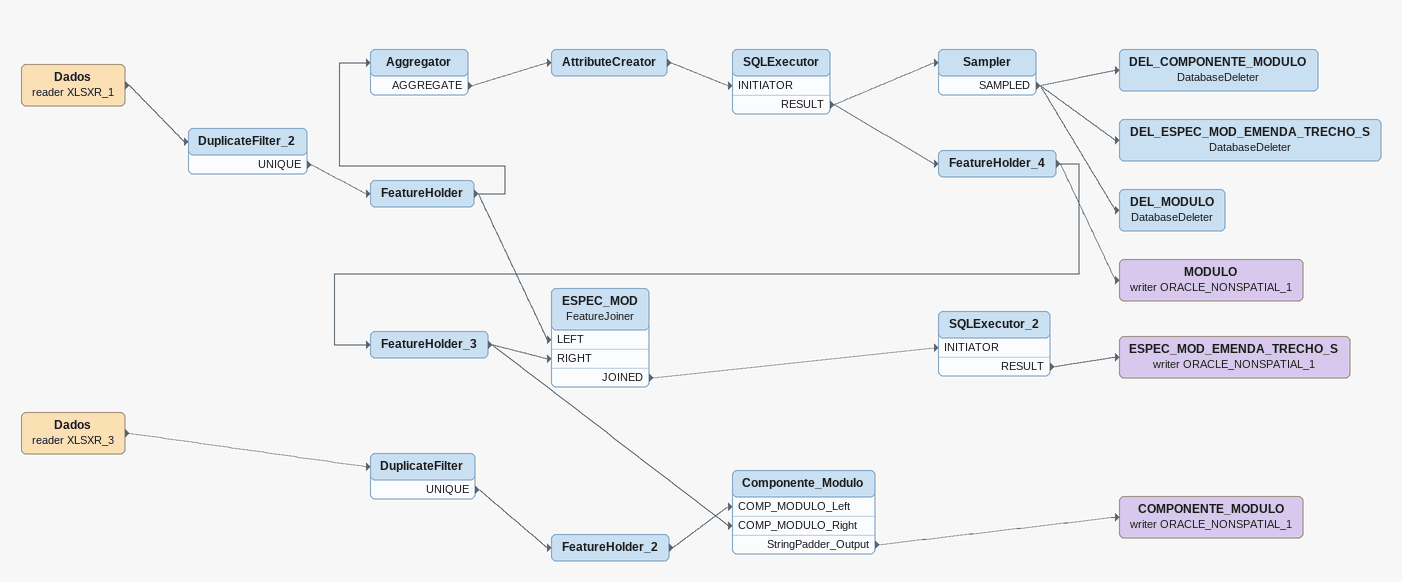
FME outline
Dados (reader XLSXR_1)
    -> DuplicateFilter_2
DuplicateFilter_2
    UNIQUE -> FeatureHolder
FeatureHolder
    -> Aggregator
    -> ESPEC_MOD [LEFT]
Aggregator
    AGGREGATE -> AttributeCreator
AttributeCreator
    -> SQLExecutor [INITIATOR]
SQLExecutor
    RESULT -> Sampler
    RESULT -> FeatureHolder_4
Sampler
    SAMPLED -> DEL_COMPONENTE_MODULO
    SAMPLED -> DEL_ESPEC_MOD_EMENDA_TRECHO_S
    SAMPLED -> DEL_MODULO
DEL_COMPONENTE_MODULO: DatabaseDeleter
DEL_ESPEC_MOD_EMENDA_TRECHO_S: DatabaseDeleter
DEL_MODULO: DatabaseDeleter
FeatureHolder_4
    -> MODULO (writer ORACLE_NONSPATIAL_1)
    -> FeatureHolder_3
MODULO (writer ORACLE_NONSPATIAL_1)
FeatureHolder_3
    -> Componente_Modulo [COMP_MODULO_Right]
    -> ESPEC_MOD [RIGHT]
ESPEC_MOD: FeatureJoiner
    JOINED -> SQLExecutor_2 [INITIATOR]
SQLExecutor_2
    RESULT -> ESPEC_MOD_EMENDA_TRECHO_S (writer ORACLE_NONSPATIAL_1)
ESPEC_MOD_EMENDA_TRECHO_S (writer ORACLE_NONSPATIAL_1)
Dados (reader XLSXR_3)
    -> DuplicateFilter
DuplicateFilter
    UNIQUE -> FeatureHolder_2
FeatureHolder_2
    -> Componente_Modulo [COMP_MODULO_Left]
Componente_Modulo
    StringPadder_Output -> COMPONENTE_MODULO (writer ORACLE_NONSPATIAL_1)
COMPONENTE_MODULO (writer ORACLE_NONSPATIAL_1)
